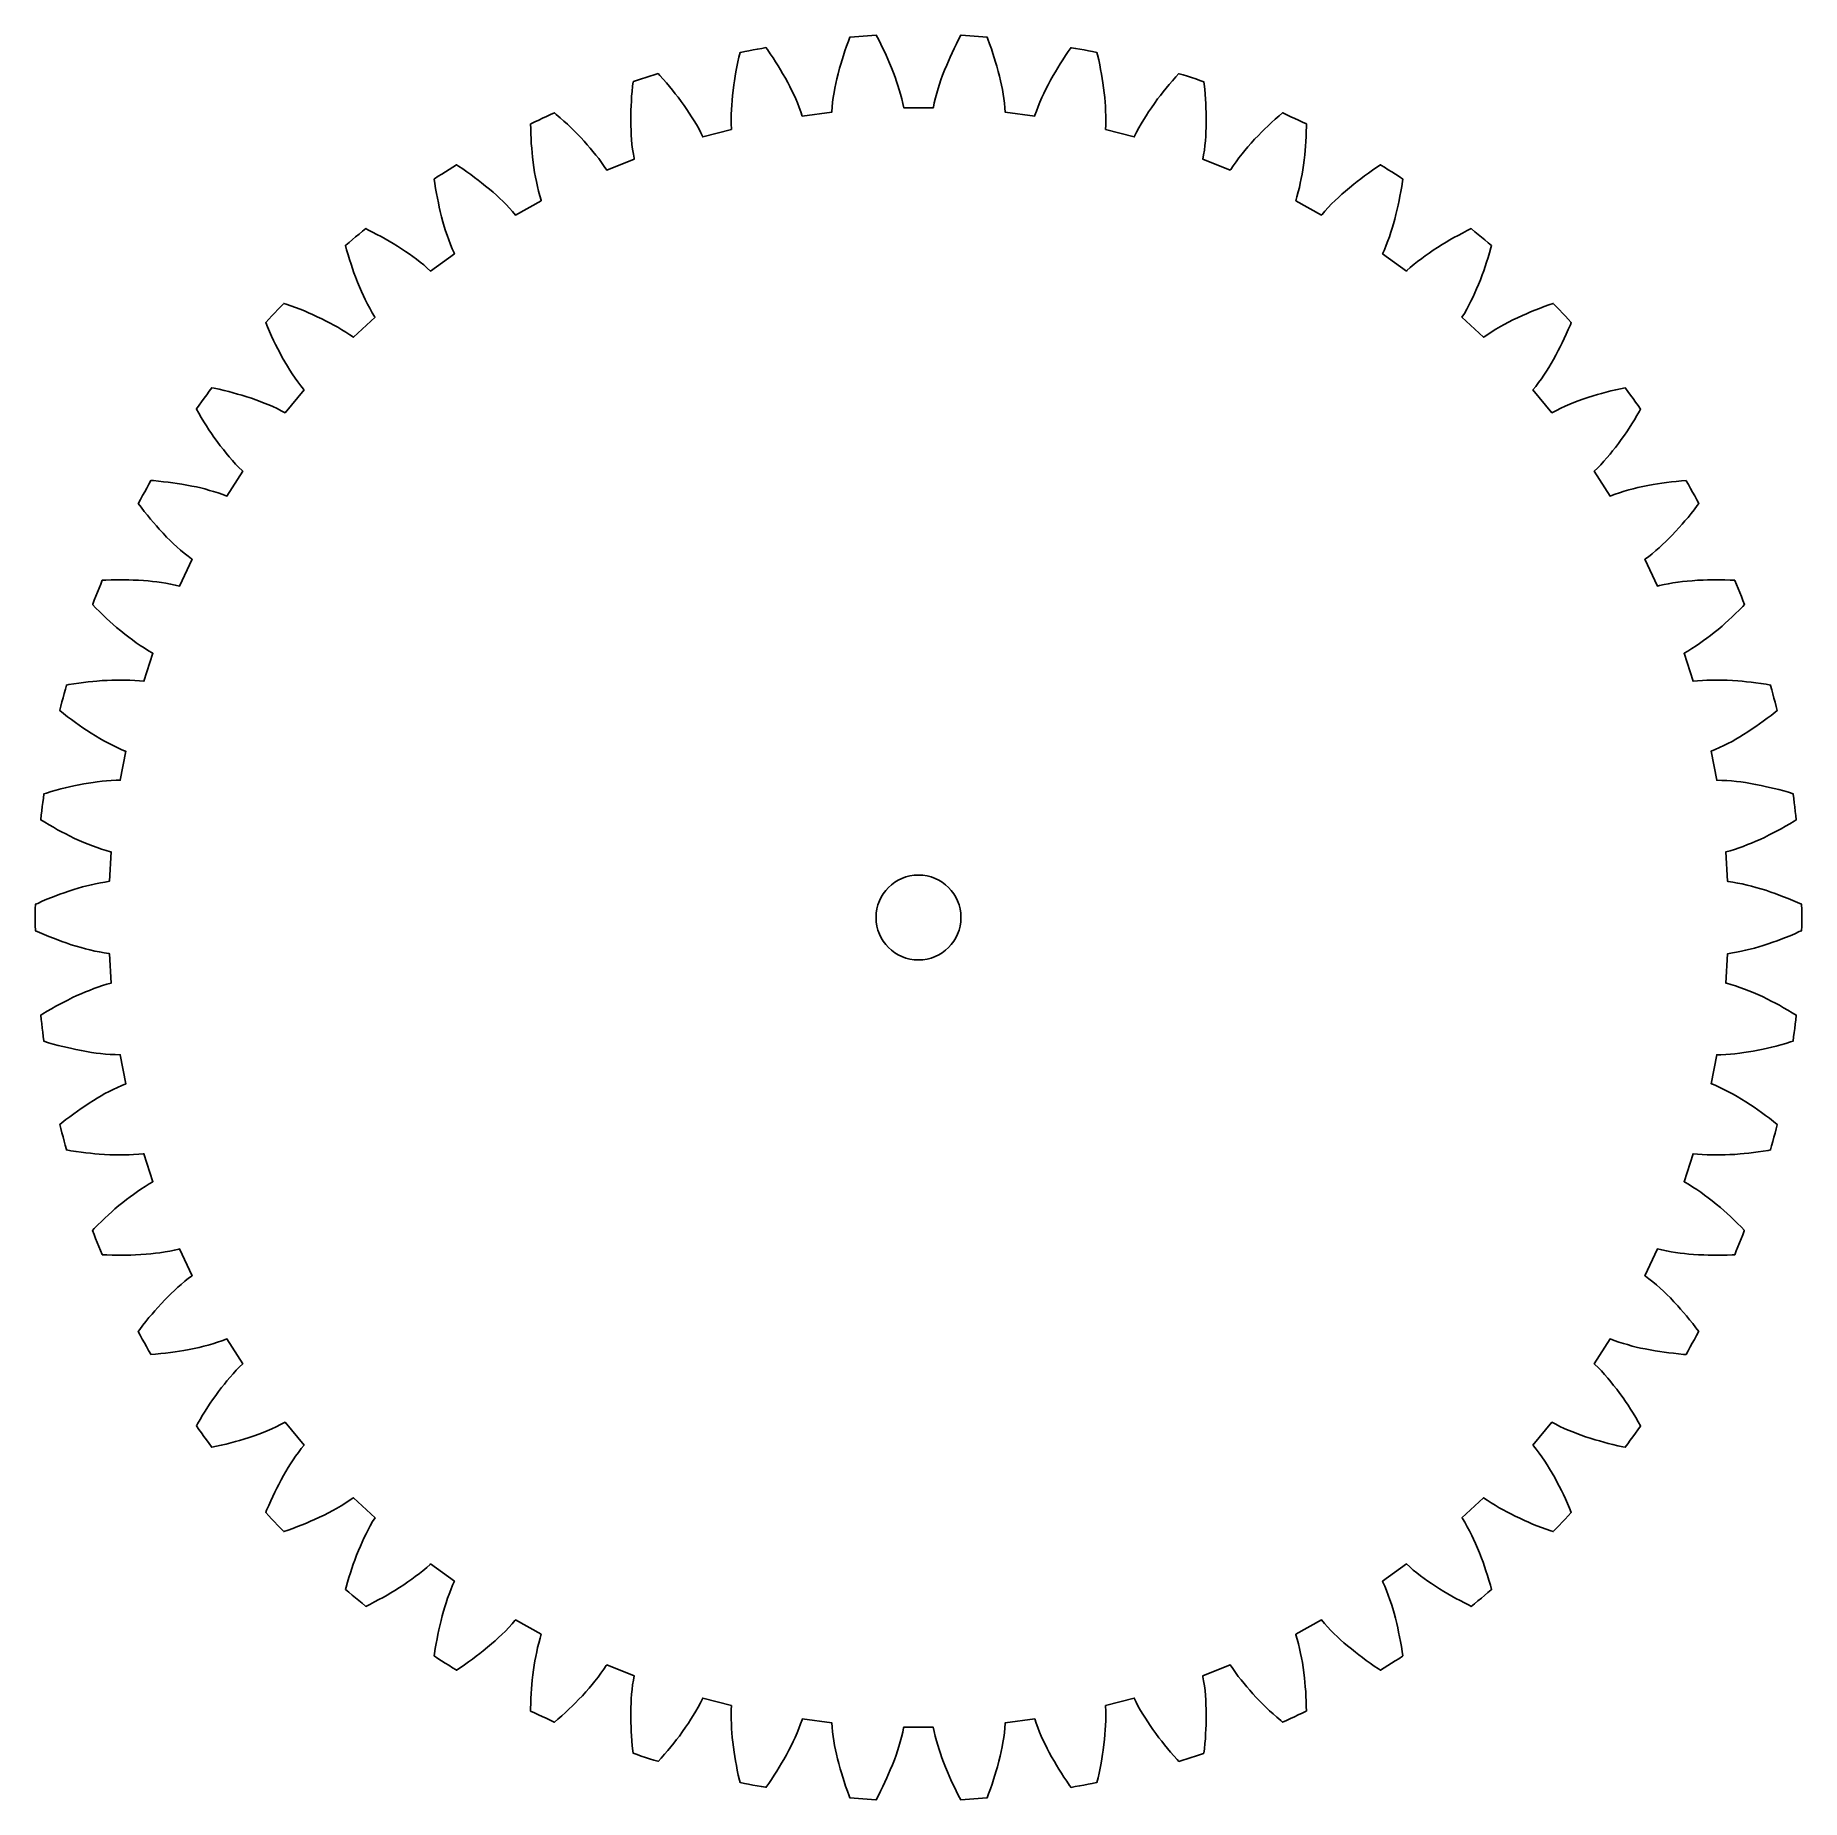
# Model space of a CAD drawing. Extents: x -52 to 52, y -52 to 52.
import ezdxf

# ---------------------------------------------------------------- set-up
doc = ezdxf.new("R2010")
doc.units = 0
doc.header["$MEASUREMENT"] = 0

msp = doc.modelspace()

# ---------------------------------------------------------------- linework, layer by layer
at = {"color": 13}
for points in [[(47.93, -2.09), (48.17, -2.04), (48.45, -1.99), (48.7, -1.93), (48.97, -1.86), (49.22, -1.8), (49.47, -1.73), (49.74, -1.65), (50.02, -1.56), (50.31, -1.46), (50.55, -1.37), (50.8, -1.28), (51.05, -1.18), (51.32, -1.07), (51.59, -0.96), (51.86, -0.83), (51.99, -0.78), (52, -0.52), (52, -0.27), (52, -0.01), (52, 0.24), (52, 0.5), (51.99, 0.75), (51.99, 0.78), (51.75, 0.89), (51.47, 1.01), (51.2, 1.12), (50.93, 1.22), (50.68, 1.32), (50.43, 1.41), (50.19, 1.5), (49.88, 1.6), (49.59, 1.69), (49.31, 1.77), (49.04, 1.85), (48.79, 1.91), (48.5, 1.98), (48.23, 2.03), (47.94, 2.08), (47.68, 2.12), (47.64, 2.13), (47.53, 3.86), (47.78, 3.93), (48.05, 4.01), (48.31, 4.1), (48.56, 4.19), (48.82, 4.29), (49.05, 4.38), (49.3, 4.49), (49.55, 4.6), (49.82, 4.72), (50.09, 4.86), (50.32, 4.98), (50.56, 5.1), (50.8, 5.23), (51.05, 5.37), (51.3, 5.52), (51.56, 5.67), (51.68, 5.75), (51.65, 6), (51.62, 6.25), (51.59, 6.51), (51.56, 6.76), (51.53, 7.01), (51.49, 7.26), (51.49, 7.29), (51.23, 7.37), (50.94, 7.45), (50.65, 7.53), (50.38, 7.6), (50.11, 7.66), (49.86, 7.72), (49.61, 7.78), (49.29, 7.84), (48.98, 7.89), (48.69, 7.94), (48.42, 7.98), (48.17, 8.01), (47.87, 8.04), (47.59, 8.06), (47.3, 8.07), (47.04, 8.08), (47, 8.08), (46.67, 9.79), (46.91, 9.89), (47.17, 10), (47.42, 10.12), (47.65, 10.24), (47.9, 10.37), (48.12, 10.5), (48.35, 10.63), (48.58, 10.77), (48.83, 10.93), (49.09, 11.1), (49.3, 11.24), (49.52, 11.4), (49.74, 11.56), (49.97, 11.73), (50.2, 11.9), (50.44, 12.09), (50.55, 12.18), (50.49, 12.43), (50.43, 12.67), (50.37, 12.92), (50.31, 13.17), (50.24, 13.41), (50.17, 13.66), (50.17, 13.68), (49.9, 13.73), (49.6, 13.78), (49.31, 13.82), (49.03, 13.85), (48.76, 13.88), (48.49, 13.91), (48.24, 13.93), (47.92, 13.96), (47.61, 13.97), (47.32, 13.98), (47.04, 13.98), (46.97, 13.98), (46.72, 13.98), (46.42, 13.97), (46.16, 13.96), (45.87, 13.94), (45.62, 13.91), (45.61, 13.91), (45.08, 15.56), (45.3, 15.69), (45.54, 15.83), (45.78, 15.99), (45.99, 16.13), (46.22, 16.3), (46.42, 16.44), (46.63, 16.6), (46.85, 16.78), (47.08, 16.96), (47.31, 17.16), (47.5, 17.33), (47.7, 17.51), (47.9, 17.7), (48.11, 17.9), (48.32, 18.1), (48.53, 18.32), (48.63, 18.42), (48.54, 18.66), (48.45, 18.89), (48.35, 19.13), (48.26, 19.37), (48.16, 19.6), (48.07, 19.84), (48.06, 19.86), (47.79, 19.87), (47.48, 19.88), (47.19, 19.89), (47, 19.89), (46.72, 19.89), (46.46, 19.88), (46.2, 19.87), (45.87, 19.86), (45.56, 19.83), (45.26, 19.81), (44.98, 19.78), (44.72, 19.75), (44.42, 19.7), (44.15, 19.65), (43.9, 19.6), (43.63, 19.54), (43.51, 19.51), (42.77, 21.09), (42.98, 21.24), (43.2, 21.42), (43.41, 21.6), (43.61, 21.77), (43.81, 21.96), (44, 22.13), (44.18, 22.32), (44.38, 22.52), (44.58, 22.73), (44.79, 22.96), (44.96, 23.15), (45.13, 23.35), (45.31, 23.56), (45.49, 23.78), (45.67, 24.01), (45.85, 24.25), (45.94, 24.37), (45.82, 24.59), (45.7, 24.82), (45.57, 25.04), (45.45, 25.26), (45.33, 25.49), (45.2, 25.71), (45.19, 25.73), (44.92, 25.71), (44.62, 25.68), (44.33, 25.65), (44.04, 25.61), (43.77, 25.57), (43.51, 25.53), (43.26, 25.49), (42.94, 25.43), (42.64, 25.37), (42.35, 25.31), (42.08, 25.24), (41.83, 25.18), (41.55, 25.1), (41.28, 25.01), (41.01, 24.92), (40.76, 24.83), (40.72, 24.81), (39.79, 26.28), (39.97, 26.46), (40.17, 26.66), (40.36, 26.87), (40.53, 27.06), (40.72, 27.28), (40.87, 27.47), (41.04, 27.68), (41.21, 27.9), (41.38, 28.14), (41.56, 28.39), (41.7, 28.6), (41.85, 28.82), (42, 29.06), (42.15, 29.3), (42.3, 29.55), (42.45, 29.81), (42.52, 29.93), (42.37, 30.14), (42.22, 30.35), (42.08, 30.56), (41.93, 30.76), (41.77, 30.97), (41.62, 31.17), (41.61, 31.19), (41.34, 31.13), (41.05, 31.07), (40.76, 31), (40.49, 30.93), (40.22, 30.86), (39.97, 30.79), (39.72, 30.71), (39.41, 30.61), (39.12, 30.52), (38.85, 30.42), (38.59, 30.32), (38.35, 30.22), (38.07, 30.11), (37.82, 29.99), (37.56, 29.86), (37.33, 29.74), (37.29, 29.72), (36.18, 31.06), (36.34, 31.26), (36.51, 31.49), (36.68, 31.71), (36.82, 31.93), (36.98, 32.17), (37.11, 32.38), (37.25, 32.61), (37.38, 32.85), (37.53, 33.1), (37.67, 33.38), (37.79, 33.6), (37.9, 33.84), (38.02, 34.09), (38.14, 34.35), (38.26, 34.62), (38.38, 34.89), (38.43, 35.03), (38.26, 35.22), (38.09, 35.4), (37.91, 35.59), (37.74, 35.77), (37.56, 35.96), (37.39, 36.14), (37.37, 36.16), (37.11, 36.07), (36.83, 35.97), (36.56, 35.86), (36.29, 35.76), (36.04, 35.66), (35.79, 35.55), (35.56, 35.45), (35.27, 35.31), (34.99, 35.18), (34.73, 35.05), (34.48, 34.92), (34.26, 34.79), (34, 34.64), (33.77, 34.5), (33.52, 34.33), (33.31, 34.19), (33.27, 34.16), (32, 35.35), (32.14, 35.57), (32.28, 35.82), (32.41, 36.06), (32.53, 36.29), (32.65, 36.55), (32.76, 36.77), (32.86, 37.02), (32.97, 37.27), (33.08, 37.55), (33.19, 37.83), (33.28, 38.08), (33.36, 38.33), (33.45, 38.59), (33.54, 38.86), (33.62, 39.14), (33.7, 39.43), (33.74, 39.57), (33.55, 39.73), (33.35, 39.9), (33.15, 40.06), (32.96, 40.22), (32.76, 40.38), (32.56, 40.54), (32.54, 40.56), (32.3, 40.44), (32.03, 40.3), (31.77, 40.16), (31.52, 40.03), (31.28, 39.89), (31.06, 39.76), (30.84, 39.63), (30.56, 39.45), (30.3, 39.29), (30.06, 39.12), (29.84, 38.96), (29.63, 38.81), (29.39, 38.63), (29.18, 38.46), (28.95, 38.27), (28.76, 38.09), (28.73, 38.06), (27.32, 39.08), (27.43, 39.32), (27.54, 39.58), (27.64, 39.84), (27.73, 40.08), (27.82, 40.35), (27.89, 40.59), (27.97, 40.84), (28.04, 41.11), (28.11, 41.4), (28.19, 41.7), (28.24, 41.95), (28.3, 42.21), (28.35, 42.48), (28.4, 42.75), (28.45, 43.04), (28.49, 43.34), (28.51, 43.48), (28.3, 43.62), (28.09, 43.76), (27.87, 43.9), (27.66, 44.03), (27.44, 44.17), (27.22, 44.3), (27.21, 44.32), (26.98, 44.17), (26.73, 44), (26.49, 43.83), (26.26, 43.66), (26.04, 43.5), (25.83, 43.34), (25.63, 43.18), (25.38, 42.97), (25.14, 42.77), (24.92, 42.58), (24.72, 42.4), (24.53, 42.22), (24.32, 42.01), (24.13, 41.81), (23.93, 41.59), (23.76, 41.4), (23.73, 41.36), (22.21, 42.2), (22.28, 42.44), (22.36, 42.72), (22.43, 42.99), (22.48, 43.24), (22.54, 43.52), (22.58, 43.77), (22.63, 44.03), (22.67, 44.3), (22.7, 44.59), (22.74, 44.9), (22.76, 45.15), (22.78, 45.42), (22.8, 45.69), (22.82, 45.98), (22.83, 46.27), (22.84, 46.57), (22.84, 46.72), (22.61, 46.83), (22.38, 46.94), (22.15, 47.05), (21.92, 47.15), (21.69, 47.26), (21.46, 47.37), (21.44, 47.38), (21.23, 47.2), (21, 47), (20.79, 46.8), (20.58, 46.61), (20.38, 46.42), (20.19, 46.23), (20.01, 46.05), (19.79, 45.82), (19.58, 45.59), (19.39, 45.37), (19.21, 45.16), (19.05, 44.96), (18.86, 44.72), (18.7, 44.5), (18.53, 44.26), (18.38, 44.05), (18.36, 44.01), (16.74, 44.65), (16.79, 44.9), (16.83, 45.18), (16.86, 45.46), (16.89, 45.72), (16.91, 46), (16.92, 46.25), (16.93, 46.52), (16.94, 46.79), (16.94, 47.09), (16.93, 47.4), (16.92, 47.65), (16.91, 47.92), (16.9, 48.19), (16.88, 48.47), (16.85, 48.77), (16.82, 49.07), (16.8, 49.21), (16.56, 49.29), (16.32, 49.37), (16.08, 49.45), (15.84, 49.53), (15.59, 49.61), (15.35, 49.68), (15.33, 49.69), (15.15, 49.49), (14.95, 49.26), (14.76, 49.04), (14.58, 48.82), (14.4, 48.61), (14.24, 48.4), (14.08, 48.2), (13.89, 47.93), (13.71, 47.68), (13.55, 47.44), (13.4, 47.21), (13.26, 46.99), (13.11, 46.73), (12.97, 46.5), (12.83, 46.24), (12.72, 46.01), (12.7, 45.96), (11.02, 46.4), (11.03, 46.65), (11.03, 46.94), (11.03, 47.21), (11.02, 47.48), (11.01, 47.76), (10.99, 48.01), (10.97, 48.27), (10.94, 48.55), (10.9, 48.84), (10.86, 49.14), (10.82, 49.4), (10.77, 49.66), (10.72, 49.93), (10.67, 50.21), (10.61, 50.49), (10.54, 50.79), (10.5, 50.93), (10.25, 50.98), (10, 51.03), (9.75, 51.08), (9.5, 51.12), (9.25, 51.17), (9, 51.21), (8.98, 51.22), (8.82, 50.99), (8.65, 50.75), (8.49, 50.5), (8.34, 50.26), (8.2, 50.03), (8.06, 49.8), (7.93, 49.58), (7.77, 49.3), (7.63, 49.03), (7.5, 48.77), (7.37, 48.52), (7.27, 48.28), (7.15, 48.01), (7.04, 47.75), (6.94, 47.48), (6.85, 47.24), (6.84, 47.19), (5.11, 47.41), (5.09, 47.67), (5.06, 47.95), (5.03, 48.22), (4.99, 48.48), (4.94, 48.76), (4.89, 49.01), (4.83, 49.26), (4.77, 49.54), (4.69, 49.82), (4.61, 50.12), (4.54, 50.36), (4.46, 50.62), (4.38, 50.88), (4.29, 51.15), (4.19, 51.43), (4.09, 51.71), (4.04, 51.84), (3.78, 51.86), (3.53, 51.88), (3.28, 51.9), (3.02, 51.91), (2.77, 51.93), (2.51, 51.94), (2.49, 51.94), (2.36, 51.7), (2.23, 51.43), (2.1, 51.17), (1.98, 50.91), (1.86, 50.66), (1.76, 50.42), (1.66, 50.19), (1.53, 49.88), (1.42, 49.59), (1.32, 49.32), (1.24, 49.06), (1.16, 48.81), (1.07, 48.53), (1, 48.26), (0.93, 47.97), (0.88, 47.72), (0.87, 47.68), (-0.87, 47.68), (-0.92, 47.93), (-0.99, 48.21), (-1.06, 48.47), (-1.13, 48.73), (-1.21, 48.99), (-1.29, 49.23), (-1.38, 49.48), (-1.48, 49.74), (-1.59, 50.02), (-1.7, 50.3), (-1.81, 50.54), (-1.91, 50.78), (-2.03, 51.03), (-2.15, 51.28), (-2.28, 51.55), (-2.42, 51.81), (-2.49, 51.94), (-2.75, 51.93), (-3, 51.91), (-3.25, 51.9), (-3.51, 51.88), (-3.76, 51.86), (-4.02, 51.84), (-4.04, 51.84), (-4.13, 51.59), (-4.24, 51.3), (-4.33, 51.03), (-4.42, 50.76), (-4.5, 50.5), (-4.58, 50.24), (-4.65, 50), (-4.73, 49.68), (-4.8, 49.38), (-4.87, 49.1), (-4.92, 48.83), (-4.97, 48.57), (-5.02, 48.28), (-5.06, 48.01), (-5.09, 47.71), (-5.11, 47.46), (-5.11, 47.41), (-6.84, 47.19), (-6.92, 47.44), (-7.02, 47.7), (-7.13, 47.96), (-7.23, 48.2), (-7.35, 48.46), (-7.45, 48.68), (-7.57, 48.92), (-7.7, 49.17), (-7.84, 49.42), (-8, 49.69), (-8.13, 49.91), (-8.26, 50.14), (-8.41, 50.37), (-8.56, 50.61), (-8.73, 50.85), (-8.9, 51.1), (-8.98, 51.22), (-9.23, 51.17), (-9.48, 51.13), (-9.73, 51.08), (-9.98, 51.03), (-10.23, 50.98), (-10.48, 50.93), (-10.5, 50.93), (-10.57, 50.66), (-10.63, 50.37), (-10.69, 50.08), (-10.75, 49.8), (-10.8, 49.53), (-10.84, 49.27), (-10.88, 49.02), (-10.92, 48.7), (-10.95, 48.39), (-10.98, 48.1), (-11, 47.83), (-11.02, 47.57), (-11.03, 47.27), (-11.03, 46.99), (-11.03, 46.7), (-11.02, 46.44), (-11.02, 46.4), (-12.7, 45.96), (-12.81, 46.19), (-12.94, 46.45), (-13.08, 46.69), (-13.21, 46.91), (-13.36, 47.15), (-13.5, 47.36), (-13.64, 47.58), (-13.8, 47.81), (-13.98, 48.05), (-14.16, 48.3), (-14.32, 48.5), (-14.48, 48.71), (-14.66, 48.92), (-14.84, 49.14), (-15.03, 49.36), (-15.23, 49.58), (-15.33, 49.69), (-15.57, 49.61), (-15.82, 49.54), (-16.06, 49.46), (-16.3, 49.38), (-16.54, 49.3), (-16.78, 49.22), (-16.8, 49.21), (-16.83, 48.94), (-16.86, 48.64), (-16.89, 48.35), (-16.9, 48.06), (-16.92, 47.79), (-16.93, 47.53), (-16.93, 47.27), (-16.94, 46.95), (-16.93, 46.64), (-16.92, 46.34), (-16.91, 46.07), (-16.89, 45.81), (-16.87, 45.51), (-16.84, 45.24), (-16.79, 44.95), (-16.75, 44.7), (-16.74, 44.65), (-18.36, 44.01), (-18.5, 44.22), (-18.66, 44.46), (-18.83, 44.68), (-18.99, 44.89), (-19.17, 45.11), (-19.33, 45.3), (-19.5, 45.5), (-19.69, 45.71), (-19.89, 45.92), (-20.1, 46.14), (-20.28, 46.32), (-20.47, 46.51), (-20.67, 46.7), (-20.88, 46.89), (-21.1, 47.08), (-21.33, 47.28), (-21.44, 47.38), (-21.67, 47.27), (-21.9, 47.16), (-22.13, 47.06), (-22.36, 46.95), (-22.59, 46.84), (-22.82, 46.73), (-22.84, 46.72), (-22.83, 46.44), (-22.83, 46.14), (-22.81, 45.85), (-22.8, 45.57), (-22.77, 45.29), (-22.75, 45.03), (-22.73, 44.78), (-22.69, 44.45), (-22.64, 44.15), (-22.6, 43.86), (-22.55, 43.59), (-22.5, 43.33), (-22.44, 43.04), (-22.37, 42.77), (-22.3, 42.49), (-22.22, 42.24), (-22.21, 42.2), (-23.73, 41.36), (-23.9, 41.56), (-24.09, 41.77), (-24.28, 41.97), (-24.46, 42.15), (-24.67, 42.35), (-24.85, 42.52), (-25.05, 42.7), (-25.26, 42.88), (-25.49, 43.06), (-25.73, 43.26), (-25.93, 43.41), (-26.14, 43.57), (-26.36, 43.74), (-26.59, 43.9), (-26.83, 44.07), (-27.09, 44.24), (-27.21, 44.32), (-27.42, 44.18), (-27.64, 44.05), (-27.85, 43.91), (-28.07, 43.77), (-28.28, 43.64), (-28.5, 43.5), (-28.51, 43.48), (-28.48, 43.21), (-28.43, 42.92), (-28.38, 42.63), (-28.33, 42.35), (-28.27, 42.08), (-28.22, 41.82), (-28.16, 41.57), (-28.08, 41.26), (-28, 40.96), (-27.92, 40.68), (-27.84, 40.42), (-27.76, 40.17), (-27.66, 39.89), (-27.56, 39.63), (-27.45, 39.36), (-27.34, 39.13), (-27.32, 39.08), (-28.73, 38.06), (-28.92, 38.23), (-29.13, 38.42), (-29.35, 38.59), (-29.55, 38.76), (-29.78, 38.92), (-29.98, 39.07), (-30.2, 39.22), (-30.44, 39.37), (-30.68, 39.53), (-30.94, 39.69), (-31.17, 39.82), (-31.4, 39.95), (-31.64, 40.09), (-31.89, 40.22), (-32.15, 40.36), (-32.42, 40.49), (-32.54, 40.56), (-32.74, 40.4), (-32.94, 40.24), (-33.14, 40.07), (-33.33, 39.91), (-33.53, 39.75), (-33.72, 39.58), (-33.74, 39.57), (-33.67, 39.31), (-33.58, 39.01), (-33.5, 38.74), (-33.41, 38.47), (-33.32, 38.21), (-33.24, 37.96), (-33.15, 37.72), (-33.03, 37.41), (-32.91, 37.13), (-32.8, 36.86), (-32.68, 36.61), (-32.57, 36.38), (-32.44, 36.11), (-32.31, 35.87), (-32.16, 35.61), (-32.03, 35.39), (-32, 35.35), (-33.27, 34.16), (-33.48, 34.31), (-33.72, 34.46), (-33.95, 34.61), (-34.18, 34.75), (-34.42, 34.88), (-34.64, 35), (-34.88, 35.12), (-35.13, 35.25), (-35.4, 35.37), (-35.68, 35.5), (-35.91, 35.6), (-36.16, 35.71), (-36.41, 35.81), (-36.68, 35.91), (-36.95, 36.01), (-37.24, 36.11), (-37.37, 36.16), (-37.55, 35.97), (-37.72, 35.79), (-37.9, 35.6), (-38.07, 35.42), (-38.25, 35.23), (-38.42, 35.04), (-38.43, 35.03), (-38.33, 34.78), (-38.21, 34.5), (-38.09, 34.23), (-37.97, 33.97), (-37.85, 33.73), (-37.73, 33.49), (-37.61, 33.27), (-37.46, 32.98), (-37.31, 32.71), (-37.16, 32.46), (-37.01, 32.22), (-36.87, 32.01), (-36.71, 31.76), (-36.55, 31.53), (-36.37, 31.3), (-36.21, 31.1), (-36.18, 31.06), (-37.29, 29.72), (-37.52, 29.84), (-37.77, 29.97), (-38.02, 30.08), (-38.26, 30.19), (-38.52, 30.29), (-38.76, 30.38), (-39.01, 30.48), (-39.27, 30.57), (-39.55, 30.66), (-39.84, 30.75), (-40.09, 30.82), (-40.35, 30.89), (-40.61, 30.96), (-40.89, 31.03), (-41.17, 31.1), (-41.47, 31.16), (-41.61, 31.19), (-41.76, 30.98), (-41.91, 30.78), (-42.06, 30.57), (-42.21, 30.37), (-42.36, 30.16), (-42.51, 29.95), (-42.52, 29.93), (-42.38, 29.7), (-42.23, 29.44), (-42.08, 29.19), (-41.93, 28.95), (-41.78, 28.72), (-41.63, 28.5), (-41.49, 28.29), (-41.3, 28.02), (-41.11, 27.78), (-40.93, 27.55), (-40.76, 27.33), (-40.59, 27.13), (-40.4, 26.91), (-40.21, 26.7), (-40.01, 26.49), (-39.82, 26.31), (-39.79, 26.28), (-40.72, 24.81), (-40.96, 24.9), (-41.23, 25), (-41.5, 25.08), (-41.75, 25.15), (-42.02, 25.23), (-42.26, 25.29), (-42.52, 25.35), (-42.79, 25.4), (-43.08, 25.46), (-43.38, 25.51), (-43.64, 25.55), (-43.9, 25.59), (-44.17, 25.63), (-44.45, 25.66), (-44.75, 25.69), (-45.05, 25.72), (-45.19, 25.73), (-45.31, 25.51), (-45.44, 25.28), (-45.56, 25.06), (-45.68, 24.84), (-45.81, 24.61), (-45.93, 24.39), (-45.94, 24.37), (-45.77, 24.15), (-45.59, 23.91), (-45.4, 23.68), (-45.22, 23.46), (-45.05, 23.26), (-44.87, 23.06), (-44.7, 22.87), (-44.48, 22.63), (-44.27, 22.4), (-44.06, 22.2), (-43.86, 22.01), (-43.67, 21.83), (-43.45, 21.63), (-43.24, 21.45), (-43.01, 21.27), (-42.81, 21.11), (-42.77, 21.09), (-43.51, 19.51), (-43.76, 19.57), (-44.04, 19.63), (-44.31, 19.68), (-44.57, 19.72), (-44.85, 19.76), (-45.1, 19.79), (-45.36, 19.82), (-45.64, 19.84), (-45.93, 19.86), (-46.24, 19.87), (-46.5, 19.88), (-46.76, 19.89), (-46.97, 19.89), (-47.25, 19.89), (-47.54, 19.88), (-47.84, 19.87), (-48.06, 19.86), (-48.15, 19.63), (-48.25, 19.39), (-48.34, 19.15), (-48.44, 18.92), (-48.53, 18.68), (-48.62, 18.44), (-48.63, 18.42), (-48.44, 18.22), (-48.22, 18.01), (-48.01, 17.81), (-47.81, 17.61), (-47.61, 17.43), (-47.41, 17.25), (-47.22, 17.08), (-46.97, 16.87), (-46.73, 16.68), (-46.5, 16.5), (-46.28, 16.34), (-46.07, 16.18), (-45.82, 16.01), (-45.59, 15.87), (-45.34, 15.71), (-45.12, 15.58), (-45.08, 15.56), (-45.61, 13.91), (-45.87, 13.94), (-46.15, 13.96), (-46.43, 13.97), (-46.69, 13.98), (-46.97, 13.98), (-47.22, 13.98), (-47.49, 13.98), (-47.77, 13.96), (-48.06, 13.95), (-48.37, 13.92), (-48.62, 13.9), (-48.88, 13.87), (-49.16, 13.84), (-49.44, 13.8), (-49.73, 13.76), (-50.03, 13.71), (-50.17, 13.68), (-50.23, 13.44), (-50.3, 13.19), (-50.36, 12.94), (-50.43, 12.7), (-50.49, 12.45), (-50.55, 12.2), (-50.55, 12.18), (-50.34, 12.01), (-50.1, 11.82), (-49.87, 11.65), (-49.64, 11.48), (-49.42, 11.32), (-49.2, 11.17), (-48.99, 11.03), (-48.71, 10.85), (-48.45, 10.69), (-48.2, 10.54), (-47.96, 10.41)], [(-47.96, 10.41), (-47.73, 10.28), (-47.46, 10.15), (-47.22, 10.03), (-46.95, 9.9), (-46.71, 9.8), (-46.67, 9.79), (-47, 8.08), (-47.25, 8.08), (-47.54, 8.06), (-47.81, 8.04), (-48.07, 8.02), (-48.35, 7.99), (-48.6, 7.95), (-48.86, 7.91), (-49.14, 7.87), (-49.43, 7.81), (-49.73, 7.75), (-49.98, 7.7), (-50.24, 7.63), (-50.5, 7.57), (-50.78, 7.49), (-51.06, 7.41), (-51.35, 7.33), (-51.49, 7.29), (-51.52, 7.03), (-51.56, 6.78), (-51.59, 6.53), (-51.62, 6.28), (-51.65, 6.02), (-51.68, 5.77), (-51.68, 5.75), (-51.45, 5.61), (-51.19, 5.45), (-50.93, 5.31), (-50.69, 5.17), (-50.45, 5.04), (-50.21, 4.92), (-49.98, 4.8), (-49.69, 4.66), (-49.41, 4.54), (-49.14, 4.42), (-48.88, 4.31), (-48.64, 4.22), (-48.36, 4.12), (-48.1, 4.03), (-47.82, 3.94), (-47.57, 3.87), (-47.53, 3.86), (-47.64, 2.13), (-47.89, 2.09), (-48.17, 2.04), (-48.45, 1.99), (-48.7, 1.93), (-48.97, 1.86), (-49.22, 1.8), (-49.47, 1.73), (-49.74, 1.65), (-50.02, 1.56), (-50.31, 1.46), (-50.55, 1.37), (-50.8, 1.28), (-51.05, 1.18), (-51.32, 1.07), (-51.59, 0.96), (-51.86, 0.83), (-51.99, 0.78), (-52, 0.52), (-52, 0.27), (-52, 0.01), (-52, -0.24), (-52, -0.5), (-51.99, -0.75), (-51.99, -0.78), (-51.75, -0.89), (-51.47, -1.01), (-51.2, -1.12), (-50.93, -1.22), (-50.68, -1.32), (-50.43, -1.41), (-50.19, -1.5), (-49.88, -1.6), (-49.59, -1.69), (-49.31, -1.77), (-49.04, -1.85), (-48.79, -1.91), (-48.5, -1.98), (-48.23, -2.03), (-47.94, -2.08), (-47.68, -2.12), (-47.64, -2.13), (-47.53, -3.86), (-47.78, -3.93), (-48.05, -4.01), (-48.31, -4.1), (-48.56, -4.19), (-48.82, -4.29), (-49.05, -4.38), (-49.3, -4.49), (-49.55, -4.6), (-49.82, -4.72), (-50.09, -4.86), (-50.32, -4.98), (-50.56, -5.1), (-50.8, -5.23), (-51.05, -5.37), (-51.3, -5.52), (-51.56, -5.67), (-51.68, -5.75), (-51.65, -6), (-51.62, -6.25), (-51.59, -6.51), (-51.56, -6.76), (-51.53, -7.01), (-51.49, -7.26), (-51.49, -7.29), (-51.23, -7.37), (-50.94, -7.45), (-50.65, -7.53), (-50.38, -7.6), (-50.11, -7.66), (-49.86, -7.72), (-49.61, -7.78), (-49.29, -7.84), (-48.98, -7.89), (-48.69, -7.94), (-48.42, -7.98), (-48.17, -8.01), (-47.87, -8.04), (-47.59, -8.06), (-47.3, -8.07), (-47.04, -8.08), (-47, -8.08), (-46.67, -9.79), (-46.91, -9.89), (-47.17, -10), (-47.42, -10.12), (-47.65, -10.24), (-47.9, -10.37), (-48.12, -10.5), (-48.35, -10.63), (-48.58, -10.77), (-48.83, -10.93), (-49.09, -11.1), (-49.3, -11.24), (-49.52, -11.4), (-49.74, -11.56), (-49.97, -11.73), (-50.2, -11.9), (-50.44, -12.09), (-50.55, -12.18), (-50.49, -12.43), (-50.43, -12.67), (-50.37, -12.92), (-50.31, -13.17), (-50.24, -13.41), (-50.17, -13.66), (-50.17, -13.68), (-49.9, -13.73), (-49.6, -13.78), (-49.31, -13.82), (-49.03, -13.85), (-48.76, -13.88), (-48.49, -13.91), (-48.24, -13.93), (-47.92, -13.96), (-47.61, -13.97), (-47.32, -13.98), (-47.04, -13.98), (-46.78, -13.98), (-46.48, -13.98), (-46.21, -13.96), (-45.91, -13.94), (-45.66, -13.91), (-45.61, -13.91), (-45.08, -15.56), (-45.3, -15.69), (-45.54, -15.83), (-45.78, -15.99), (-45.99, -16.13), (-46.22, -16.3), (-46.42, -16.44), (-46.63, -16.6), (-46.85, -16.78), (-47.08, -16.96), (-47.31, -17.16), (-47.5, -17.33), (-47.7, -17.51), (-47.9, -17.7), (-48.11, -17.9), (-48.32, -18.1), (-48.53, -18.32), (-48.63, -18.42), (-48.54, -18.66), (-48.45, -18.89), (-48.35, -19.13), (-48.26, -19.37), (-48.16, -19.6), (-48.07, -19.84), (-48.06, -19.86), (-47.79, -19.87), (-47.48, -19.88), (-47.19, -19.89), (-46.91, -19.89), (-46.63, -19.89), (-46.37, -19.88), (-46.11, -19.87), (-45.79, -19.85), (-45.48, -19.83), (-45.19, -19.8), (-44.92, -19.77), (-44.66, -19.74), (-44.36, -19.69), (-44.09, -19.64), (-43.81, -19.58), (-43.56, -19.53), (-43.51, -19.51), (-42.77, -21.09), (-42.98, -21.24), (-43.2, -21.42), (-43.41, -21.6), (-43.61, -21.77), (-43.81, -21.96), (-44, -22.13), (-44.18, -22.32), (-44.38, -22.52), (-44.58, -22.73), (-44.79, -22.96), (-44.96, -23.15), (-45.13, -23.35), (-45.31, -23.56), (-45.49, -23.78), (-45.67, -24.01), (-45.85, -24.25), (-45.94, -24.37), (-45.82, -24.59), (-45.7, -24.82), (-45.57, -25.04), (-45.45, -25.26), (-45.33, -25.49), (-45.2, -25.71), (-45.19, -25.73), (-44.92, -25.71), (-44.62, -25.68), (-44.33, -25.65), (-44.04, -25.61), (-43.77, -25.57), (-43.51, -25.53), (-43.26, -25.49), (-42.94, -25.43), (-42.64, -25.37), (-42.35, -25.31), (-42.08, -25.24), (-41.83, -25.18), (-41.55, -25.1), (-41.28, -25.01), (-41.01, -24.92), (-40.76, -24.83), (-40.72, -24.81), (-39.79, -26.28), (-39.97, -26.46), (-40.17, -26.66), (-40.36, -26.87), (-40.53, -27.06), (-40.72, -27.28), (-40.87, -27.47), (-41.04, -27.68), (-41.21, -27.9), (-41.38, -28.14), (-41.56, -28.39), (-41.7, -28.6), (-41.85, -28.82), (-42, -29.06), (-42.15, -29.3), (-42.3, -29.55), (-42.45, -29.81), (-42.52, -29.93), (-42.37, -30.14), (-42.22, -30.35), (-42.08, -30.56), (-41.93, -30.76), (-41.77, -30.97), (-41.62, -31.17), (-41.61, -31.19), (-41.34, -31.13), (-41.05, -31.07), (-40.76, -31), (-40.49, -30.93), (-40.22, -30.86), (-39.97, -30.79), (-39.72, -30.71), (-39.41, -30.61), (-39.12, -30.52), (-38.85, -30.42), (-38.59, -30.32), (-38.35, -30.22), (-38.07, -30.11), (-37.82, -29.99), (-37.56, -29.86), (-37.33, -29.74), (-37.29, -29.72), (-36.18, -31.06), (-36.34, -31.26), (-36.51, -31.49), (-36.68, -31.71), (-36.82, -31.93), (-36.98, -32.17), (-37.11, -32.38), (-37.25, -32.61), (-37.38, -32.85), (-37.53, -33.1), (-37.67, -33.38), (-37.79, -33.6), (-37.9, -33.84), (-38.02, -34.09), (-38.14, -34.35), (-38.26, -34.62), (-38.38, -34.89), (-38.43, -35.03), (-38.26, -35.22), (-38.09, -35.4), (-37.91, -35.59), (-37.74, -35.77), (-37.56, -35.96), (-37.39, -36.14), (-37.37, -36.16), (-37.11, -36.07), (-36.83, -35.97), (-36.56, -35.86), (-36.29, -35.76), (-36.04, -35.66), (-35.79, -35.55), (-35.56, -35.45), (-35.27, -35.31), (-34.99, -35.18), (-34.73, -35.05), (-34.48, -34.92), (-34.26, -34.79), (-34, -34.64), (-33.77, -34.5), (-33.52, -34.33), (-33.31, -34.19), (-33.27, -34.16), (-32, -35.35), (-32.14, -35.57), (-32.28, -35.82), (-32.41, -36.06), (-32.53, -36.29), (-32.65, -36.55), (-32.76, -36.77), (-32.86, -37.02), (-32.97, -37.27), (-33.08, -37.55), (-33.19, -37.83), (-33.28, -38.08), (-33.36, -38.33), (-33.45, -38.59), (-33.54, -38.86), (-33.62, -39.14), (-33.7, -39.43), (-33.74, -39.57), (-33.55, -39.73), (-33.35, -39.9), (-33.15, -40.06), (-32.96, -40.22), (-32.76, -40.38), (-32.56, -40.54), (-32.54, -40.56), (-32.3, -40.44), (-32.03, -40.3), (-31.77, -40.16), (-31.52, -40.03), (-31.28, -39.89), (-31.06, -39.76), (-30.84, -39.63), (-30.56, -39.45), (-30.3, -39.29), (-30.06, -39.12), (-29.84, -38.96), (-29.63, -38.81), (-29.39, -38.63), (-29.18, -38.46), (-28.95, -38.27), (-28.76, -38.09), (-28.73, -38.06), (-27.32, -39.08), (-27.43, -39.32), (-27.54, -39.58), (-27.64, -39.84), (-27.73, -40.08), (-27.82, -40.35), (-27.89, -40.59), (-27.97, -40.84), (-28.04, -41.11), (-28.11, -41.4), (-28.19, -41.7), (-28.24, -41.95), (-28.3, -42.21), (-28.35, -42.48), (-28.4, -42.75), (-28.45, -43.04), (-28.49, -43.34), (-28.51, -43.48), (-28.3, -43.62), (-28.09, -43.76), (-27.87, -43.9), (-27.66, -44.03), (-27.44, -44.17), (-27.22, -44.3), (-27.21, -44.32), (-26.98, -44.17), (-26.73, -44), (-26.49, -43.83), (-26.26, -43.66), (-26.04, -43.5), (-25.83, -43.34), (-25.63, -43.18), (-25.38, -42.97), (-25.14, -42.77), (-24.92, -42.58), (-24.72, -42.4), (-24.53, -42.22), (-24.32, -42.01), (-24.13, -41.81), (-23.93, -41.59), (-23.76, -41.4), (-23.73, -41.36), (-22.21, -42.2), (-22.28, -42.44), (-22.36, -42.72), (-22.43, -42.99), (-22.48, -43.24), (-22.54, -43.52), (-22.58, -43.77), (-22.63, -44.03), (-22.67, -44.3), (-22.7, -44.59), (-22.74, -44.9), (-22.76, -45.15), (-22.78, -45.42), (-22.8, -45.69), (-22.82, -45.98), (-22.83, -46.27), (-22.84, -46.57), (-22.84, -46.72), (-22.61, -46.83), (-22.38, -46.94), (-22.15, -47.05), (-21.92, -47.15), (-21.69, -47.26), (-21.46, -47.37), (-21.44, -47.38), (-21.23, -47.2), (-21, -47), (-20.79, -46.8), (-20.58, -46.61), (-20.38, -46.42), (-20.19, -46.23), (-20.01, -46.05), (-19.79, -45.82), (-19.58, -45.59), (-19.39, -45.37), (-19.21, -45.16), (-19.05, -44.96), (-18.86, -44.72), (-18.7, -44.5), (-18.53, -44.26), (-18.38, -44.05), (-18.36, -44.01), (-16.74, -44.65), (-16.79, -44.9), (-16.83, -45.18), (-16.86, -45.46), (-16.89, -45.72), (-16.91, -46), (-16.92, -46.25), (-16.93, -46.52), (-16.94, -46.79), (-16.94, -47.09), (-16.93, -47.4), (-16.92, -47.65), (-16.91, -47.92), (-16.9, -48.19), (-16.88, -48.47), (-16.85, -48.77), (-16.82, -49.07), (-16.8, -49.21), (-16.56, -49.29), (-16.32, -49.37), (-16.08, -49.45), (-15.84, -49.53), (-15.59, -49.61), (-15.35, -49.68), (-15.33, -49.69), (-15.15, -49.49), (-14.95, -49.26), (-14.76, -49.04), (-14.58, -48.82), (-14.4, -48.61), (-14.24, -48.4), (-14.08, -48.2), (-13.89, -47.93), (-13.71, -47.68), (-13.55, -47.44), (-13.4, -47.21), (-13.26, -46.99), (-13.11, -46.73), (-12.97, -46.5), (-12.83, -46.24), (-12.72, -46.01), (-12.7, -45.96), (-11.02, -46.4), (-11.03, -46.65), (-11.03, -46.94), (-11.03, -47.21), (-11.02, -47.48), (-11.01, -47.76), (-10.99, -48.01), (-10.97, -48.27), (-10.94, -48.55), (-10.9, -48.84), (-10.86, -49.14), (-10.82, -49.4), (-10.77, -49.66), (-10.72, -49.93), (-10.67, -50.21), (-10.61, -50.49), (-10.54, -50.79), (-10.5, -50.93), (-10.25, -50.98), (-10, -51.03), (-9.75, -51.08), (-9.5, -51.12), (-9.25, -51.17), (-9, -51.21), (-8.98, -51.22), (-8.82, -50.99), (-8.65, -50.75), (-8.49, -50.5), (-8.34, -50.26), (-8.2, -50.03), (-8.06, -49.8), (-7.93, -49.58), (-7.77, -49.3), (-7.63, -49.03), (-7.5, -48.77), (-7.37, -48.52), (-7.27, -48.28), (-7.15, -48.01), (-7.04, -47.75), (-6.94, -47.48), (-6.85, -47.24), (-6.84, -47.19), (-5.11, -47.41), (-5.09, -47.67), (-5.06, -47.95), (-5.03, -48.22), (-4.99, -48.48), (-4.94, -48.76), (-4.89, -49.01), (-4.83, -49.26), (-4.77, -49.54), (-4.69, -49.82), (-4.61, -50.12), (-4.54, -50.36), (-4.46, -50.62), (-4.38, -50.88), (-4.29, -51.15), (-4.19, -51.43), (-4.09, -51.71), (-4.04, -51.84), (-3.78, -51.86), (-3.53, -51.88), (-3.28, -51.9), (-3.02, -51.91), (-2.77, -51.93), (-2.51, -51.94), (-2.49, -51.94), (-2.36, -51.7), (-2.23, -51.43), (-2.1, -51.17), (-1.98, -50.91), (-1.86, -50.66), (-1.76, -50.42), (-1.66, -50.19), (-1.53, -49.88), (-1.42, -49.59), (-1.32, -49.32), (-1.24, -49.06), (-1.16, -48.81), (-1.07, -48.53), (-1, -48.26), (-0.93, -47.97), (-0.88, -47.72), (-0.87, -47.68), (0.87, -47.68), (0.92, -47.93), (0.99, -48.21), (1.06, -48.47), (1.13, -48.73), (1.21, -48.99), (1.29, -49.23), (1.38, -49.48), (1.48, -49.74), (1.59, -50.02), (1.7, -50.3), (1.81, -50.54), (1.91, -50.78), (2.03, -51.03), (2.15, -51.28), (2.28, -51.55), (2.42, -51.81), (2.49, -51.94), (2.75, -51.93), (3, -51.91), (3.25, -51.9), (3.51, -51.88), (3.76, -51.86), (4.02, -51.84), (4.04, -51.84), (4.13, -51.59), (4.24, -51.3), (4.33, -51.03), (4.42, -50.76), (4.5, -50.5), (4.58, -50.24), (4.65, -50), (4.73, -49.68), (4.8, -49.38), (4.87, -49.1), (4.92, -48.83), (4.97, -48.57), (5.02, -48.28), (5.06, -48.01), (5.09, -47.71), (5.11, -47.46), (5.11, -47.41), (6.84, -47.19), (6.92, -47.44), (7.02, -47.7), (7.13, -47.96), (7.23, -48.2), (7.35, -48.46), (7.45, -48.68), (7.57, -48.92), (7.7, -49.17), (7.84, -49.42), (8, -49.69), (8.13, -49.91), (8.26, -50.14), (8.41, -50.37), (8.56, -50.61), (8.73, -50.85), (8.9, -51.1), (8.98, -51.22), (9.23, -51.17), (9.48, -51.13), (9.73, -51.08), (9.98, -51.03), (10.23, -50.98), (10.48, -50.93), (10.5, -50.93), (10.57, -50.66), (10.63, -50.37), (10.69, -50.08), (10.75, -49.8), (10.8, -49.53), (10.84, -49.27), (10.88, -49.02), (10.92, -48.7), (10.95, -48.39), (10.98, -48.1), (11, -47.83), (11.02, -47.57), (11.03, -47.27), (11.03, -46.99), (11.03, -46.7), (11.02, -46.44), (11.02, -46.4), (12.7, -45.96), (12.81, -46.19), (12.94, -46.45), (13.08, -46.69), (13.21, -46.91), (13.36, -47.15), (13.5, -47.36), (13.64, -47.58), (13.8, -47.81), (13.98, -48.05), (14.16, -48.3), (14.32, -48.5), (14.48, -48.71), (14.66, -48.92), (14.84, -49.14), (15.03, -49.36), (15.23, -49.58), (15.33, -49.69), (15.57, -49.61), (15.82, -49.54), (16.06, -49.46), (16.3, -49.38), (16.54, -49.3), (16.78, -49.22), (16.8, -49.21), (16.83, -48.94), (16.86, -48.64), (16.89, -48.35), (16.9, -48.06), (16.92, -47.79), (16.93, -47.53), (16.93, -47.27), (16.94, -46.95), (16.93, -46.64), (16.92, -46.34), (16.91, -46.07), (16.89, -45.81), (16.87, -45.51), (16.84, -45.24), (16.79, -44.95), (16.75, -44.7), (16.74, -44.65), (18.36, -44.01), (18.5, -44.22), (18.66, -44.46), (18.83, -44.68), (18.99, -44.89), (19.17, -45.11), (19.33, -45.3), (19.5, -45.5), (19.69, -45.71), (19.89, -45.92), (20.1, -46.14), (20.28, -46.32), (20.47, -46.51), (20.67, -46.7), (20.88, -46.89), (21.1, -47.08), (21.33, -47.28), (21.44, -47.38), (21.67, -47.27), (21.9, -47.16), (22.13, -47.06), (22.36, -46.95), (22.59, -46.84), (22.82, -46.73), (22.84, -46.72), (22.83, -46.44), (22.83, -46.14), (22.81, -45.85), (22.8, -45.57), (22.77, -45.29), (22.75, -45.03), (22.73, -44.78), (22.69, -44.45), (22.64, -44.15), (22.6, -43.86), (22.55, -43.59), (22.5, -43.33), (22.44, -43.04), (22.37, -42.77), (22.3, -42.49), (22.22, -42.24), (22.21, -42.2), (23.73, -41.36), (23.9, -41.56), (24.09, -41.77), (24.28, -41.97), (24.46, -42.15), (24.67, -42.35), (24.85, -42.52), (25.05, -42.7), (25.26, -42.88), (25.49, -43.06), (25.73, -43.26), (25.93, -43.41), (26.14, -43.57), (26.36, -43.74), (26.59, -43.9), (26.83, -44.07), (27.09, -44.24), (27.21, -44.32), (27.42, -44.18), (27.64, -44.05), (27.85, -43.91), (28.07, -43.77), (28.28, -43.64), (28.5, -43.5), (28.51, -43.48), (28.48, -43.21), (28.43, -42.92), (28.38, -42.63), (28.33, -42.35), (28.27, -42.08), (28.22, -41.82), (28.16, -41.57), (28.08, -41.26), (28, -40.96), (27.92, -40.68), (27.84, -40.42), (27.76, -40.17), (27.66, -39.89), (27.56, -39.63), (27.45, -39.36), (27.34, -39.13), (27.32, -39.08), (28.73, -38.06), (28.92, -38.23), (29.13, -38.42), (29.35, -38.59), (29.55, -38.76), (29.78, -38.92), (29.98, -39.07), (30.2, -39.22), (30.44, -39.37), (30.68, -39.53), (30.94, -39.69), (31.17, -39.82), (31.4, -39.95), (31.64, -40.09), (31.89, -40.22), (32.15, -40.36), (32.42, -40.49), (32.54, -40.56), (32.74, -40.4), (32.94, -40.24), (33.14, -40.07), (33.33, -39.91), (33.53, -39.75), (33.72, -39.58), (33.74, -39.57), (33.67, -39.31), (33.58, -39.01), (33.5, -38.74), (33.41, -38.47), (33.32, -38.21), (33.24, -37.96), (33.15, -37.72), (33.03, -37.41), (32.91, -37.13), (32.8, -36.86), (32.68, -36.61), (32.57, -36.38), (32.44, -36.11), (32.31, -35.87), (32.16, -35.61), (32.03, -35.39), (32, -35.35), (33.27, -34.16), (33.48, -34.31), (33.72, -34.46), (33.95, -34.61), (34.18, -34.75), (34.42, -34.88), (34.64, -35), (34.88, -35.12), (35.13, -35.25), (35.4, -35.37), (35.68, -35.5), (35.91, -35.6), (36.16, -35.71), (36.41, -35.81), (36.68, -35.91), (36.95, -36.01), (37.24, -36.11), (37.37, -36.16), (37.55, -35.97), (37.72, -35.79), (37.9, -35.6), (38.07, -35.42), (38.25, -35.23), (38.42, -35.04), (38.43, -35.03), (38.33, -34.78), (38.21, -34.5), (38.09, -34.23), (37.97, -33.97), (37.85, -33.73), (37.73, -33.49), (37.61, -33.27), (37.46, -32.98), (37.31, -32.71), (37.16, -32.46), (37.01, -32.22), (36.87, -32.01), (36.71, -31.76), (36.55, -31.53), (36.37, -31.3), (36.21, -31.1), (36.18, -31.06), (37.29, -29.72), (37.52, -29.84), (37.77, -29.97), (38.02, -30.08), (38.26, -30.19), (38.52, -30.29), (38.76, -30.38), (39.01, -30.48), (39.27, -30.57), (39.55, -30.66), (39.84, -30.75), (40.09, -30.82), (40.35, -30.89), (40.61, -30.96), (40.89, -31.03), (41.17, -31.1), (41.47, -31.16), (41.61, -31.19), (41.76, -30.98), (41.91, -30.78), (42.06, -30.57), (42.21, -30.37), (42.36, -30.16), (42.51, -29.95), (42.52, -29.93), (42.38, -29.7), (42.23, -29.44), (42.08, -29.19), (41.93, -28.95), (41.78, -28.72), (41.63, -28.5), (41.49, -28.29), (41.3, -28.02), (41.11, -27.78), (40.93, -27.55), (40.76, -27.33), (40.59, -27.13), (40.4, -26.91), (40.21, -26.7), (40.01, -26.49), (39.82, -26.31), (39.79, -26.28), (40.72, -24.81), (40.96, -24.9), (41.23, -25), (41.5, -25.08), (41.75, -25.15), (42.02, -25.23), (42.26, -25.29), (42.52, -25.35), (42.79, -25.4), (43.08, -25.46), (43.38, -25.51), (43.64, -25.55), (43.9, -25.59), (44.17, -25.63), (44.45, -25.66), (44.75, -25.69), (45.05, -25.72), (45.19, -25.73), (45.31, -25.51), (45.44, -25.28), (45.56, -25.06), (45.68, -24.84), (45.81, -24.61), (45.93, -24.39), (45.94, -24.37), (45.77, -24.15), (45.59, -23.91), (45.4, -23.68), (45.22, -23.46), (45.05, -23.26), (44.87, -23.06), (44.7, -22.87), (44.48, -22.63), (44.27, -22.4), (44.06, -22.2), (43.86, -22.01), (43.67, -21.83), (43.45, -21.63), (43.24, -21.45), (43.01, -21.27), (42.81, -21.11), (42.77, -21.09), (43.51, -19.51), (43.76, -19.57), (44.04, -19.63), (44.31, -19.68), (44.57, -19.72), (44.85, -19.76), (45.1, -19.79), (45.36, -19.82), (45.64, -19.84), (45.93, -19.86), (46.24, -19.87), (46.5, -19.88), (46.76, -19.89), (47.04, -19.89), (47.32, -19.89), (47.61, -19.88), (47.91, -19.87), (48.06, -19.86), (48.15, -19.63), (48.25, -19.39), (48.34, -19.15), (48.44, -18.92), (48.53, -18.68), (48.62, -18.44), (48.63, -18.42), (48.44, -18.22), (48.22, -18.01), (48.01, -17.81), (47.81, -17.61)], [(47.81, -17.61), (47.61, -17.43), (47.41, -17.25), (47.22, -17.08), (46.97, -16.87), (46.73, -16.68), (46.5, -16.5), (46.28, -16.34), (46.07, -16.18), (45.82, -16.01), (45.59, -15.87), (45.34, -15.71), (45.12, -15.58), (45.08, -15.56), (45.61, -13.91), (45.87, -13.94), (46.15, -13.96), (46.43, -13.97), (46.69, -13.98), (46.97, -13.98), (47.22, -13.98), (47.49, -13.98), (47.77, -13.96), (48.06, -13.95), (48.37, -13.92), (48.62, -13.9), (48.88, -13.87), (49.16, -13.84), (49.44, -13.8), (49.73, -13.76), (50.03, -13.71), (50.17, -13.68), (50.23, -13.44), (50.3, -13.19), (50.36, -12.94), (50.43, -12.7), (50.49, -12.45), (50.55, -12.2), (50.55, -12.18), (50.34, -12.01), (50.1, -11.82), (49.87, -11.65), (49.64, -11.48), (49.42, -11.32), (49.2, -11.17), (48.99, -11.03), (48.71, -10.85), (48.45, -10.69), (48.2, -10.54), (47.96, -10.41), (47.73, -10.28), (47.46, -10.15), (47.22, -10.03), (46.95, -9.9), (46.71, -9.8), (46.67, -9.79), (47, -8.08), (47.25, -8.08), (47.54, -8.06), (47.81, -8.04), (48.07, -8.02), (48.35, -7.99), (48.6, -7.95), (48.86, -7.91), (49.14, -7.87), (49.43, -7.81), (49.73, -7.75), (49.98, -7.7), (50.24, -7.63), (50.5, -7.57), (50.78, -7.49), (51.06, -7.41), (51.35, -7.33), (51.49, -7.29), (51.52, -7.03), (51.56, -6.78), (51.59, -6.53), (51.62, -6.28), (51.65, -6.02), (51.68, -5.77), (51.68, -5.75), (51.45, -5.61), (51.19, -5.45), (50.93, -5.31), (50.69, -5.17), (50.45, -5.04), (50.21, -4.92), (49.98, -4.8), (49.69, -4.66), (49.41, -4.54), (49.14, -4.42), (48.88, -4.31), (48.64, -4.22), (48.36, -4.12), (48.1, -4.03), (47.82, -3.94), (47.57, -3.87), (47.53, -3.86), (47.64, -2.13), (47.93, -2.09)]]:
    msp.add_lwpolyline(points, dxfattribs=at)
msp.add_circle((0, 0), 2.5, dxfattribs=at)

doc.saveas('drawing.dxf')
